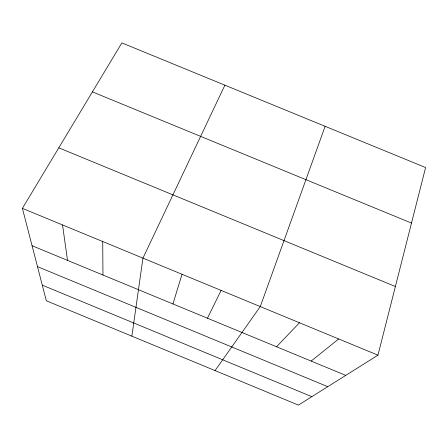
<?xml version="1.0" encoding="UTF-8"?>
<svg xmlns="http://www.w3.org/2000/svg" width="448" height="448" viewBox="0 0 448 448"><rect width="100%" height="100%" fill="white"/><g stroke="black" fill="none" stroke-linecap="round" stroke-linejoin="round"><path stroke-width="0.67" d="M131.863 336.162L142.946 258.138L224.879 85.182M377.95 355.169L425.6 167.552L121.862 42.902L22.4 208.365L46.323 300.754L298.424 405.098L377.95 355.169L22.4 208.365M172.939 303.951L182.022 274.271M325.119 126.319L260.282 306.583L215.057 370.597M207.446 318.209L221.133 290.422M276.55 346.769L299.466 322.767M311.142 361.066L338.688 338.962M92.417 91.885L411.499 223.07M58.789 147.829L395.388 286.507M32.077 245.728L345.766 375.379M37.486 266.633L327.774 386.674M42.28 285.146L311.847 396.67M62.541 224.941L67.508 260.372M102.726 241.528L102.967 275.027"/></g></svg>
